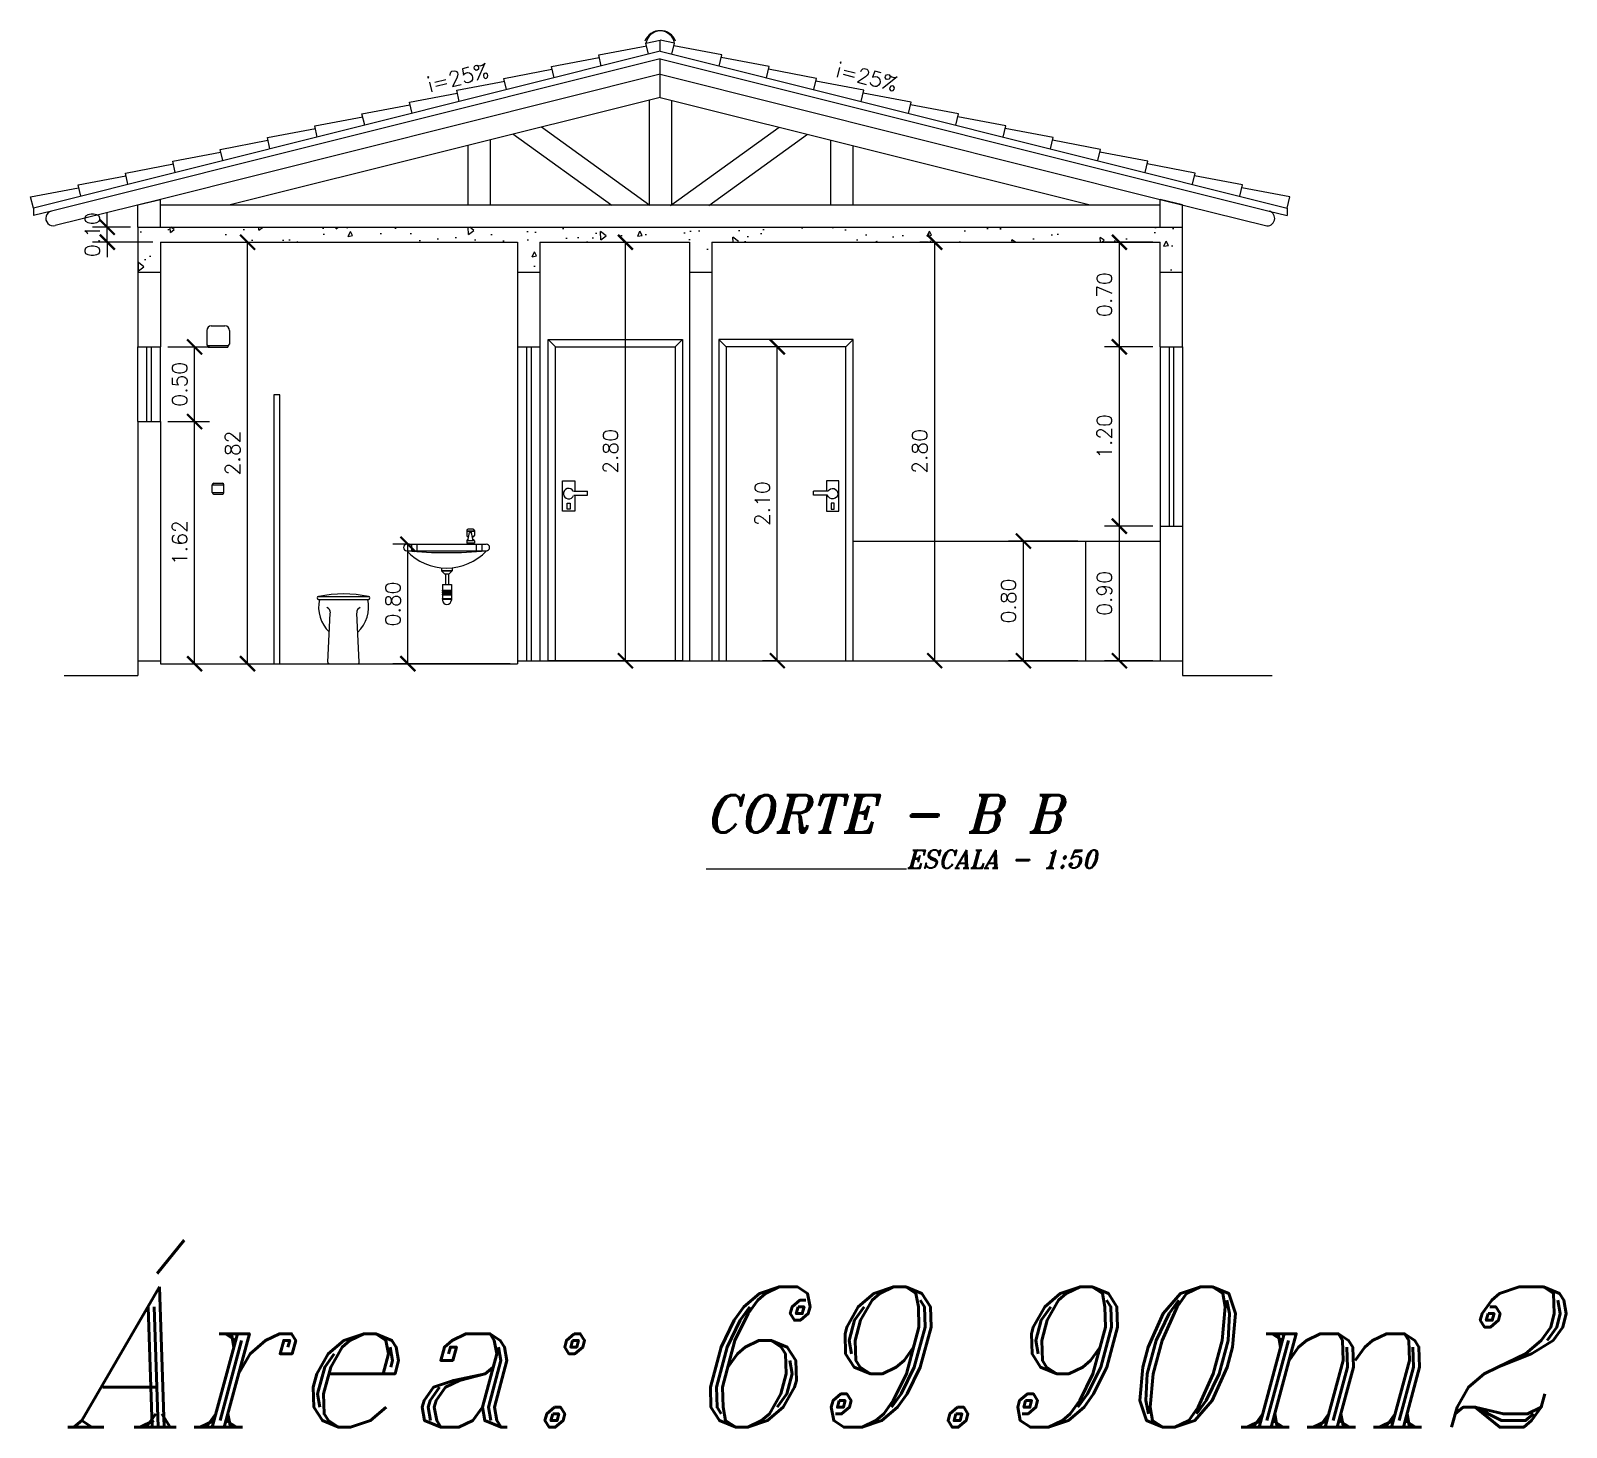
# Model space of a CAD drawing. Extents: x -31.1 to 8.5, y -9.6 to 18.4.
# Drawn here: x -17.26 to -6.98, y -9.58 to -0.24 of the extents above; entities that cross this region are included whole.
import ezdxf

# ---------------------------------------------------------------- set-up
doc = ezdxf.new("R2010")
doc.units = 0
doc.header["$MEASUREMENT"] = 0
doc.layers.get('0').update_dxf_attribs({"linetype": 'CONTINUOUS'})
doc.layers.get('DEFPOINTS').update_dxf_attribs({"linetype": 'CONTINUOUS'})
for name, color, linetype in [('BANHO_COZINHA', 7, 'CONTINUOUS'), ('COBERTURA', 2, 'CONTINUOUS'), ('COTAS', 1, 'CONTINUOUS'), ('JANELAS', 2, 'CONTINUOUS'), ('PAREDE', 5, 'CONTINUOUS'), ('PAREDE-BAIXA', 7, 'CONTINUOUS'), ('PORTA2', 7, 'CONTINUOUS'), ('PORTAS', 2, 'CONTINUOUS'), ('TEXTO0', 7, 'CONTINUOUS'), ('TEXTO2', 6, 'CONTINUOUS')]:
    doc.layers.add(name, color=color, linetype=linetype)
doc.styles.add('TEXTO0', font='romans.shx')
doc.styles.add('TEXTO1', font='romant.shx')
doc.dimstyles.get("Standard").update_dxf_attribs({"dimtxt": 0.1, "dimasz": 0.1, "dimexe": 0.1, "dimexo": 0.05, "dimgap": 0.05, "dimtad": 1, "dimzin": 0, "dimdsep": 46, "dimtxsty": 'TEXTO0', "dimblk1": 'ARCHTICK', "dimblk2": 'ARCHTICK', "dimsah": 1, "dimcen": 0.09, "dimclrt": 7, "dimadec": 0, "dimazin": 0, "dimtfac": 1, "dimtdec": 4, "dimtmove": 0, "dimatfit": 3, "dimldrblk": 'ARCHTICK', "dimfxl": 1, "dimtolj": 1, "dimtzin": 0, "dimarcsym": 0})

# ---------------------------------------------------------------- blocks, each defined once
blk = doc.blocks.new('PD_80F')
at = {"layer": 'PORTA2'}
for p, q in [((-0.28, 1.135), (-0.185, 1.135)), ((-0.185, 1.107), (-0.185, 1.135)), ((-0.278, 1.107), (-0.185, 1.107)), ((0.4, 0), (-0.4, 0))]:
    blk.add_line(p, q, dxfattribs=at)
blk.add_lwpolyline([(-0.271, 1.107), (-0.271, 1), (-0.353, 1), (-0.353, 1.204), (-0.271, 1.204), (-0.271, 1.135)], dxfattribs=at)
blk.add_lwpolyline([(-0.303, 1.014), (-0.322, 1.014), (-0.322, 1.055), (-0.303, 1.055)], close=True, dxfattribs=at)
blk.add_arc((-0.312, 1.118), 0.0351, 27.5241, 340.839, dxfattribs=at)
at = {"layer": 'PORTAS'}
for p, q in [((-0.45, 0), (-0.45, 2.15)), ((-0.45, 2.15), (0.45, 2.15)), ((-0.4, 2.1), (-0.45, 2.15)), ((-0.4, 0), (-0.4, 2.1)), ((-0.4, 2.1), (0.4, 2.1)), ((0.4, 2.1), (0.45, 2.15)), ((0.4, 2.1), (0.4, 0)), ((0.45, 2.15), (0.45, 0)), ((-0.4, 0), (-0.45, 0)), ((0.45, 0), (0.4, 0))]:
    blk.add_line(p, q, dxfattribs=at)
blk = doc.blocks.new('LAVAT2F')
at = {"layer": 'BANHO_COZINHA'}
for p, q in [((0.136, 0.891), (0.136, 0.857)), ((0.186, 0.886), (0.136, 0.886)), ((0.186, 0.884), (0.136, 0.884)), ((0.136, 0.822), (0.136, 0.806)), ((0.143, 0.821), (0.154, 0.877)), ((0.177, 0.9), (0.145, 0.9)), ((0.148, 0.848), (0.145, 0.848)), ((0.145, 0.831), (0.145, 0.831)), ((0.154, 0.877), (0.167, 0.877)), ((0.179, 0.821), (0.167, 0.877)), ((0.177, 0.848), (0.173, 0.848)), ((0.177, 0.831), (0.177, 0.831)), ((0.186, 0.891), (0.186, 0.857)), ((0.186, 0.822), (0.186, 0.806)), ((-0.266, 0.8), (0.266, 0.8)), ((-0.266, 0.756), (0.266, 0.756)), ((-0.235, 0.8), (-0.235, 0.756)), ((-0.198, 0.8), (-0.198, 0.756)), ((0.186, 0.806), (0.136, 0.806)), ((0.179, 0.821), (0.143, 0.821)), ((0.15, 0.8), (0.15, 0.806)), ((0.17, 0.8), (0.17, 0.806)), ((0.198, 0.8), (0.198, 0.756)), ((0.235, 0.8), (0.235, 0.756)), ((-0.034, 0.641), (-0.034, 0.621)), ((-0.034, 0.624), (0.038, 0.624)), ((-0.034, 0.621), (-0.014, 0.601)), ((-0.034, 0.621), (0.038, 0.621)), ((-0.023, 0.621), (0.027, 0.621)), ((0.018, 0.601), (0.038, 0.621)), ((0.038, 0.641), (0.038, 0.621)), ((-0.028, 0.531), (0.032, 0.531)), ((-0.028, 0.531), (-0.028, 0.491)), ((-0.014, 0.601), (0.018, 0.601)), ((-0.008, 0.601), (-0.008, 0.531)), ((0.012, 0.601), (0.012, 0.531)), ((0.032, 0.531), (0.032, 0.491)), ((-0.03, 0.491), (0.034, 0.491)), ((-0.03, 0.491), (-0.03, 0.486)), ((-0.03, 0.486), (0.034, 0.486)), ((-0.03, 0.479), (0.034, 0.479)), ((-0.03, 0.479), (-0.03, 0.474)), ((-0.03, 0.474), (0.034, 0.474)), ((-0.03, 0.466), (0.034, 0.466)), ((-0.03, 0.466), (-0.03, 0.461)), ((-0.03, 0.461), (0.034, 0.461)), ((-0.03, 0.436), (0.034, 0.436)), ((-0.03, 0.436), (-0.03, 0.431)), ((-0.03, 0.431), (0.034, 0.431)), ((-0.028, 0.486), (-0.028, 0.479)), ((-0.028, 0.474), (-0.028, 0.466)), ((-0.028, 0.461), (-0.028, 0.436)), ((-0.028, 0.431), (-0.028, 0.426)), ((0.032, 0.486), (0.032, 0.479)), ((0.032, 0.474), (0.032, 0.466)), ((0.032, 0.461), (0.032, 0.436)), ((0.032, 0.431), (0.032, 0.426)), ((0.034, 0.491), (0.034, 0.486)), ((0.034, 0.479), (0.034, 0.474)), ((0.034, 0.466), (0.034, 0.461)), ((0.034, 0.436), (0.034, 0.431))]:
    blk.add_line(p, q, dxfattribs=at)
for centre, radius, start, end in [((0.145, 0.891), 0.009, 90, 180), ((0.145, 0.857), 0.009, 180, 270), ((0.145, 0.822), 0.009, 90, 180), ((0.161, 0.873), 0.00817, 32.9909, 147.0091), ((0.177, 0.891), 0.009, 0, 90), ((0.177, 0.857), 0.009, 270, 0), ((0.177, 0.822), 0.009, 0, 90), ((-0.266, 0.778), 0.0221, 90, 270), ((0, 1.005), 0.365, 223.0946, 316.9054), ((0, 3.752), 3.009, 264.9215, 275.0785), ((0.266, 0.778), 0.0221, 270, 90), ((0.002, 0.426), 0.03, 180, 0)]:
    blk.add_arc(centre, radius, start, end, dxfattribs=at)
blk = doc.blocks.new('VASOF')
at = {"layer": 'BANHO_COZINHA'}
for p, q in [((-0.167, 0.45), (0.166, 0.45)), ((-0.167, 0.43), (0.166, 0.43)), ((-0.105, 0.01), (-0.089, 0.339)), ((0.105, 0.01), (0.089, 0.339)), ((-0.095, 0), (0.095, 0))]:
    blk.add_line(p, q, dxfattribs=at)
for centre, radius, start, end in [((-0.167, 0.44), 0.01, 90, 270), ((0, -0.34), 0.807, 78.0992, 101.9008), ((0.068, 0.379), 0.235, 167.4139, 225.9745), ((-0.068, 0.379), 0.235, 314.0255, 12.5861), ((0.166, 0.44), 0.01, 270, 90), ((-0.122, 0.344), 0.0336, 352.5883, 71.5643), ((0.122, 0.344), 0.0336, 108.4357, 187.4117), ((-0.095, 0.01), 0.01, 177.2737, 270), ((0.095, 0.01), 0.01, 270, 2.7263)]:
    blk.add_arc(centre, radius, start, end, dxfattribs=at)
blk = doc.blocks.new('CHUVF')
at = {"layer": 'BANHO_COZINHA'}
for p, q in [((-0.076, 2.23), (-0.076, 2.138)), ((-0.046, 2.26), (0.046, 2.26)), ((0.076, 2.23), (0.076, 2.138)), ((-0.066, 2.119), (-0.073, 2.131)), ((-0.066, 2.128), (0.066, 2.128)), ((-0.066, 2.119), (0.066, 2.119)), ((0.066, 2.119), (0.073, 2.131)), ((-0.039, 1.145), (-0.039, 1.197)), ((-0.039, 1.197), (0.039, 1.197)), ((-0.039, 1.145), (0.039, 1.145)), ((-0.029, 1.207), (0.029, 1.207)), ((-0.029, 1.135), (0.029, 1.135)), ((0.039, 1.145), (0.039, 1.197))]:
    blk.add_line(p, q, dxfattribs=at)
for centre, radius, start, end in [((-0.046, 2.23), 0.03, 90, 180), ((0.046, 2.23), 0.03, 0, 90), ((-0.066, 2.138), 0.01, 180, 270), ((0.066, 2.138), 0.01, 270, 0), ((-0.029, 1.197), 0.01, 90, 180), ((-0.029, 1.145), 0.01, 180, 270), ((0.029, 1.197), 0.01, 0, 90), ((0.029, 1.145), 0.01, 270, 360)]:
    blk.add_arc(centre, radius, start, end, dxfattribs=at)
blk = doc.blocks.new('_ARCHTICK')
at = {"color": 0, "linetype": 'ByBlock', "const_width": 0.15}
blk.add_lwpolyline([(-0.5, -0.5), (0.5, 0.5)], dxfattribs=at)
blk = doc.blocks.new('*D44')
at = {"layer": 'COTAS', "color": 0, "lineweight": -2, "transparency": 16777216}
for p, q in [((-16.341, -1.653), (-15.708, -1.653)), ((-15.808, -4.473), (-15.808, -1.653)), ((-16.341, -4.473), (-15.708, -4.473))]:
    blk.add_line(p, q, dxfattribs=at)
at = {"layer": 'DEFPOINTS', "color": 0, "transparency": 16777216}
for p in [(-16.391, -1.653), (-15.808, -1.653), (-16.391, -4.473)]:
    blk.add_point(p, dxfattribs=at)
at = {"layer": 'COTAS', "color": 0, "lineweight": -2, "transparency": 16777216, "xscale": 0.1, "yscale": 0.1, "zscale": 0.1}
for p, rotation in [((-15.808, -1.653), 90), ((-15.808, -4.473), 270)]:
    blk.add_blockref('_ARCHTICK', p, dxfattribs=dict(at, rotation=rotation))
at = {"layer": 'COTAS', "color": 7, "transparency": 16777216, "insert": (-15.908, -3.063), "char_height": 0.1, "attachment_point": 5, "rotation": 90, "style": 'TEXTO0'}
blk.add_mtext('\\A1;2.82', dxfattribs=at)
blk = doc.blocks.new('*D45')
at = {"layer": 'COTAS', "color": 0, "lineweight": -2, "transparency": 16777216}
for p, q in [((-13.301, -1.653), (-13.179, -1.653)), ((-13.279, -4.453), (-13.279, -1.653)), ((-13.297, -4.453), (-13.179, -4.453))]:
    blk.add_line(p, q, dxfattribs=at)
at = {"layer": 'DEFPOINTS', "color": 0, "transparency": 16777216}
for p in [(-13.351, -1.653), (-13.279, -1.653), (-13.347, -4.453)]:
    blk.add_point(p, dxfattribs=at)
at = {"layer": 'COTAS', "color": 0, "lineweight": -2, "transparency": 16777216, "xscale": 0.1, "yscale": 0.1, "zscale": 0.1}
for p, rotation in [((-13.279, -1.653), 90), ((-13.279, -4.453), 270)]:
    blk.add_blockref('_ARCHTICK', p, dxfattribs=dict(at, rotation=rotation))
at = {"layer": 'COTAS', "color": 7, "transparency": 16777216, "insert": (-13.379, -3.053), "char_height": 0.1, "attachment_point": 5, "rotation": 90, "style": 'TEXTO0'}
blk.add_mtext('\\A1;2.80', dxfattribs=at)
blk = doc.blocks.new('*D46')
at = {"layer": 'COTAS', "color": 0, "lineweight": -2, "transparency": 16777216}
for p, q in [((-12.255, -2.353), (-12.363, -2.353)), ((-12.263, -4.453), (-12.263, -2.353)), ((-12.255, -4.453), (-12.363, -4.453))]:
    blk.add_line(p, q, dxfattribs=at)
at = {"layer": 'DEFPOINTS', "color": 0, "transparency": 16777216}
for p in [(-12.263, -2.353), (-12.205, -2.353), (-12.205, -4.453)]:
    blk.add_point(p, dxfattribs=at)
at = {"layer": 'COTAS', "color": 0, "lineweight": -2, "transparency": 16777216, "xscale": 0.1, "yscale": 0.1, "zscale": 0.1}
for p, rotation in [((-12.263, -2.353), 90), ((-12.263, -4.453), 270)]:
    blk.add_blockref('_ARCHTICK', p, dxfattribs=dict(at, rotation=rotation))
at = {"layer": 'COTAS', "color": 7, "transparency": 16777216, "insert": (-12.363, -3.403), "char_height": 0.1, "attachment_point": 5, "rotation": 90, "style": 'TEXTO0'}
blk.add_mtext('\\A1;2.10', dxfattribs=at)
blk = doc.blocks.new('*D47')
at = {"layer": 'COTAS', "color": 0, "lineweight": -2, "transparency": 16777216}
for p, q in [((-10.251, -3.653), (-10.716, -3.653)), ((-10.616, -4.453), (-10.616, -3.653)), ((-10.251, -4.453), (-10.716, -4.453))]:
    blk.add_line(p, q, dxfattribs=at)
at = {"layer": 'DEFPOINTS', "color": 0, "transparency": 16777216}
for p in [(-10.616, -3.653), (-10.201, -3.653), (-10.201, -4.453)]:
    blk.add_point(p, dxfattribs=at)
at = {"layer": 'COTAS', "color": 0, "lineweight": -2, "transparency": 16777216, "xscale": 0.1, "yscale": 0.1, "zscale": 0.1}
for p, rotation in [((-10.616, -3.653), 90), ((-10.616, -4.453), 270)]:
    blk.add_blockref('_ARCHTICK', p, dxfattribs=dict(at, rotation=rotation))
at = {"layer": 'COTAS', "color": 7, "transparency": 16777216, "insert": (-10.716, -4.053), "char_height": 0.1, "attachment_point": 5, "rotation": 90, "style": 'TEXTO0'}
blk.add_mtext('\\A1;0.80', dxfattribs=at)
blk = doc.blocks.new('*D48')
at = {"layer": 'COTAS', "color": 0, "lineweight": -2, "transparency": 16777216}
for p, q in [((-11.251, -1.653), (-11.31, -1.653)), ((-11.21, -4.453), (-11.21, -1.653)), ((-11.726, -4.453), (-11.11, -4.453))]:
    blk.add_line(p, q, dxfattribs=at)
at = {"layer": 'DEFPOINTS', "color": 0, "transparency": 16777216}
for p in [(-11.21, -1.653), (-11.201, -1.653), (-11.776, -4.453)]:
    blk.add_point(p, dxfattribs=at)
at = {"layer": 'COTAS', "color": 0, "lineweight": -2, "transparency": 16777216, "xscale": 0.1, "yscale": 0.1, "zscale": 0.1}
for p, rotation in [((-11.21, -1.653), 90), ((-11.21, -4.453), 270)]:
    blk.add_blockref('_ARCHTICK', p, dxfattribs=dict(at, rotation=rotation))
at = {"layer": 'COTAS', "color": 7, "transparency": 16777216, "insert": (-11.31, -3.053), "char_height": 0.1, "attachment_point": 5, "rotation": 90, "style": 'TEXTO0'}
blk.add_mtext('\\A1;2.80', dxfattribs=at)
blk = doc.blocks.new('*D49')
at = {"layer": 'COTAS', "color": 0, "lineweight": -2, "transparency": 16777216}
for p, q in [((-9.751, -3.553), (-10.074, -3.553)), ((-9.974, -4.453), (-9.974, -3.553)), ((-9.751, -4.453), (-10.074, -4.453))]:
    blk.add_line(p, q, dxfattribs=at)
at = {"layer": 'DEFPOINTS', "color": 0, "transparency": 16777216}
for p in [(-9.974, -3.553), (-9.701, -3.553), (-9.701, -4.453)]:
    blk.add_point(p, dxfattribs=at)
at = {"layer": 'COTAS', "color": 0, "lineweight": -2, "transparency": 16777216, "xscale": 0.1, "yscale": 0.1, "zscale": 0.1}
for p, rotation in [((-9.974, -3.553), 90), ((-9.974, -4.453), 270)]:
    blk.add_blockref('_ARCHTICK', p, dxfattribs=dict(at, rotation=rotation))
at = {"layer": 'COTAS', "color": 7, "transparency": 16777216, "insert": (-10.074, -4.003), "char_height": 0.1, "attachment_point": 5, "rotation": 90, "style": 'TEXTO0'}
blk.add_mtext('\\A1;0.90', dxfattribs=at)
blk = doc.blocks.new('*D50')
at = {"layer": 'COTAS', "color": 0, "lineweight": -2, "transparency": 16777216}
for p, q in [((-9.751, -2.353), (-10.074, -2.353)), ((-9.974, -3.553), (-9.974, -2.353))]:
    blk.add_line(p, q, dxfattribs=at)
at = {"layer": 'DEFPOINTS', "color": 0, "transparency": 16777216}
for p in [(-9.974, -2.353), (-9.701, -2.353), (-9.701, -3.553)]:
    blk.add_point(p, dxfattribs=at)
at = {"layer": 'COTAS', "color": 0, "lineweight": -2, "transparency": 16777216, "xscale": 0.1, "yscale": 0.1, "zscale": 0.1}
for p, rotation in [((-9.974, -2.353), 90), ((-9.974, -3.553), 270)]:
    blk.add_blockref('_ARCHTICK', p, dxfattribs=dict(at, rotation=rotation))
at = {"layer": 'COTAS', "color": 7, "transparency": 16777216, "insert": (-10.074, -2.953), "char_height": 0.1, "attachment_point": 5, "rotation": 90, "style": 'TEXTO0'}
blk.add_mtext('\\A1;1.20', dxfattribs=at)
blk = doc.blocks.new('*D51')
at = {"layer": 'COTAS', "color": 0, "lineweight": -2, "transparency": 16777216}
for p, q in [((-9.751, -1.653), (-10.074, -1.653)), ((-9.974, -2.353), (-9.974, -1.653))]:
    blk.add_line(p, q, dxfattribs=at)
at = {"layer": 'DEFPOINTS', "color": 0, "transparency": 16777216}
for p in [(-9.974, -1.653), (-9.701, -1.653), (-9.701, -2.353)]:
    blk.add_point(p, dxfattribs=at)
at = {"layer": 'COTAS', "color": 0, "lineweight": -2, "transparency": 16777216, "xscale": 0.1, "yscale": 0.1, "zscale": 0.1}
for p, rotation in [((-9.974, -1.653), 90), ((-9.974, -2.353), 270)]:
    blk.add_blockref('_ARCHTICK', p, dxfattribs=dict(at, rotation=rotation))
at = {"layer": 'COTAS', "color": 7, "transparency": 16777216, "insert": (-10.074, -2.003), "char_height": 0.1, "attachment_point": 5, "rotation": 90, "style": 'TEXTO0'}
blk.add_mtext('\\A1;0.70', dxfattribs=at)
blk = doc.blocks.new('*D52')
at = {"layer": 'COTAS', "color": 0, "lineweight": -2, "transparency": 16777216}
for p, q in [((-16.341, -2.853), (-16.062, -2.853)), ((-16.162, -4.473), (-16.162, -2.853)), ((-16.291, -4.473), (-16.062, -4.473))]:
    blk.add_line(p, q, dxfattribs=at)
at = {"layer": 'DEFPOINTS', "color": 0, "transparency": 16777216}
for p in [(-16.391, -2.853), (-16.162, -2.853), (-16.341, -4.473)]:
    blk.add_point(p, dxfattribs=at)
at = {"layer": 'COTAS', "color": 0, "lineweight": -2, "transparency": 16777216, "xscale": 0.1, "yscale": 0.1, "zscale": 0.1}
for p, rotation in [((-16.162, -2.853), 90), ((-16.162, -4.473), 270)]:
    blk.add_blockref('_ARCHTICK', p, dxfattribs=dict(at, rotation=rotation))
at = {"layer": 'COTAS', "color": 7, "transparency": 16777216, "insert": (-16.262, -3.663), "char_height": 0.1, "attachment_point": 5, "rotation": 90, "style": 'TEXTO0'}
blk.add_mtext('\\A1;1.62', dxfattribs=at)
blk = doc.blocks.new('*D53')
at = {"layer": 'COTAS', "color": 0, "lineweight": -2, "transparency": 16777216}
for p, q in [((-16.341, -2.353), (-16.062, -2.353)), ((-16.162, -2.853), (-16.162, -2.353))]:
    blk.add_line(p, q, dxfattribs=at)
at = {"layer": 'DEFPOINTS', "color": 0, "transparency": 16777216}
for p in [(-16.391, -2.353), (-16.162, -2.353), (-16.391, -2.853)]:
    blk.add_point(p, dxfattribs=at)
at = {"layer": 'COTAS', "color": 0, "lineweight": -2, "transparency": 16777216, "xscale": 0.1, "yscale": 0.1, "zscale": 0.1}
for p, rotation in [((-16.162, -2.353), 90), ((-16.162, -2.853), 270)]:
    blk.add_blockref('_ARCHTICK', p, dxfattribs=dict(at, rotation=rotation))
at = {"layer": 'COTAS', "color": 7, "transparency": 16777216, "insert": (-16.262, -2.603), "char_height": 0.1, "attachment_point": 5, "rotation": 90, "style": 'TEXTO0'}
blk.add_mtext('\\A1;0.50', dxfattribs=at)
blk = doc.blocks.new('*D54')
at = {"layer": 'COTAS', "color": 0, "lineweight": -2, "transparency": 16777216}
for p, q in [((-14.724, -3.673), (-14.835, -3.673)), ((-14.735, -4.473), (-14.735, -3.673)), ((-14.051, -4.473), (-14.835, -4.473))]:
    blk.add_line(p, q, dxfattribs=at)
at = {"layer": 'DEFPOINTS', "color": 0, "transparency": 16777216}
for p in [(-14.735, -3.673), (-14.674, -3.673), (-14.001, -4.473)]:
    blk.add_point(p, dxfattribs=at)
at = {"layer": 'COTAS', "color": 0, "lineweight": -2, "transparency": 16777216, "xscale": 0.1, "yscale": 0.1, "zscale": 0.1}
for p, rotation in [((-14.735, -3.673), 90), ((-14.735, -4.473), 270)]:
    blk.add_blockref('_ARCHTICK', p, dxfattribs=dict(at, rotation=rotation))
at = {"layer": 'COTAS', "color": 7, "transparency": 16777216, "insert": (-14.835, -4.073), "char_height": 0.1, "attachment_point": 5, "rotation": 90, "style": 'TEXTO0'}
blk.add_mtext('\\A1;0.80', dxfattribs=at)
blk = doc.blocks.new('*D55')
at = {"layer": 'COTAS', "color": 0, "lineweight": -2, "transparency": 16777216}
for p, q in [((-16.746, -1.553), (-16.746, -1.453)), ((-16.591, -1.553), (-16.846, -1.553)), ((-16.746, -1.653), (-16.746, -1.553)), ((-16.441, -1.653), (-16.846, -1.653)), ((-16.746, -1.653), (-16.746, -1.753))]:
    blk.add_line(p, q, dxfattribs=at)
at = {"layer": 'DEFPOINTS', "color": 0, "transparency": 16777216}
for p in [(-16.746, -1.553), (-16.541, -1.553), (-16.391, -1.653)]:
    blk.add_point(p, dxfattribs=at)
at = {"layer": 'COTAS', "color": 0, "lineweight": -2, "transparency": 16777216, "xscale": 0.1, "yscale": 0.1, "zscale": 0.1}
for p, rotation in [((-16.746, -1.553), 270), ((-16.746, -1.653), 90)]:
    blk.add_blockref('_ARCHTICK', p, dxfattribs=dict(at, rotation=rotation))
at = {"layer": 'COTAS', "color": 7, "transparency": 16777216, "insert": (-16.846, -1.603), "char_height": 0.1, "attachment_point": 5, "rotation": 90, "style": 'TEXTO0'}
blk.add_mtext('\\A1;0.10', dxfattribs=at)

msp = doc.modelspace()

# ---------------------------------------------------------------- hatches: boundary and pattern name
at = {"layer": 'COTAS'}
h = msp.add_hatch(dxfattribs=at)
h.set_pattern_fill('AR-CONC', color=256, scale=0.05, angle=45, style=0)
h.set_pattern_definition([(95, (-2.77388, -0.80587), (0.275776, 0.2314035), [0.0375, -0.4125]), (40, (-2.77388, -0.80587), (-0.314996, 0.216884), [0.03, -0.33]), (145.4514, (-2.7509, -0.7866), (-0.03922, 0.448288), [0.03187, -0.350571]), (91.1842, (-2.8446, -0.73516), (0.435847, 0.318807), [0.05625, -0.61875]), (141.6356, (-2.80827, -0.7086), (-0.01395, 0.674856), [0.047805, -0.525857]), (36.184, (-2.8446, -0.73516), (-0.01395, 0.674856), [0.045, -0.495]), (66, (-2.79156, -0.7175), (0.353386, 0.068691), [0.0375, -0.4125]), (11, (-2.79156, -0.7175), (-0.170354, 0.342404), [0.03, -0.33]), (116.4514, (-2.7621, -0.71176), (0.183032, 0.411095), [0.03187, -0.350571]), (82.5, (-2.77388, -0.80587), (-0.1133966, 0.1219949), [0, -0.326, 0, -0.335, 0, -0.33125]), (52.5, (-2.77388, -0.80587), (-0.0464365, 0.2324547), [0, -0.191, 0, -0.3185, 0, -0.12625]), (12.5, (-2.85272, -0.88472), (0.1967091, 0.1807604), [0, -0.125, 0, -0.39, 0, -0.5175]), (2.5, (-2.88808, -0.92007), (0.170795, 0.24158), [0, -0.1625, 0, -0.259, 0, -0.3675])])
h.paths.add_polyline_path([(-12.851, -1.653), (-12.851, -1.853), (-12.701, -1.853), (-12.701, -1.653), (-9.701, -1.653), (-9.701, -1.853), (-9.551, -1.853), (-9.551, -1.553), (-16.541, -1.553), (-16.541, -1.853), (-16.391, -1.853), (-16.391, -1.653), (-14.001, -1.653), (-14.001, -1.853), (-13.851, -1.853), (-13.851, -1.653)])

# ---------------------------------------------------------------- linework, layer by layer
at = {"layer": 'BANHO_COZINHA'}
for p, q in [((-11.755, -3.653), (-9.701, -3.653)), ((-10.201, -3.653), (-10.201, -4.453))]:
    msp.add_line(p, q, dxfattribs=at)
msp.add_lwpolyline([(-15.591, -2.673), (-15.631, -2.673), (-15.631, -4.473), (-15.591, -4.473)], close=True, dxfattribs=at)
at = {"layer": 'COBERTURA'}
for q in [(-13.046, -0.302), (-13.046, -0.302), (-17.241, -1.424), (-8.851, -1.424)]:
    msp.add_line((-13.046, -0.375), q, dxfattribs=at)
for points in [[(-13.124, -0.395), (-13.142, -0.32), (-13.046, -0.302)], [(-12.968, -0.395), (-12.951, -0.32), (-13.046, -0.302)], [(-13.441, -0.474), (-13.458, -0.399), (-13.137, -0.338)], [(-12.651, -0.474), (-12.634, -0.399), (-12.955, -0.338)], [(-14.074, -0.632), (-14.092, -0.557), (-13.771, -0.496)], [(-13.757, -0.553), (-13.775, -0.478), (-13.454, -0.417)], [(-12.335, -0.553), (-12.317, -0.478), (-12.638, -0.417)], [(-12.018, -0.632), (-12, -0.557), (-12.321, -0.496)], [(-14.391, -0.711), (-14.408, -0.636), (-14.087, -0.576)], [(-11.701, -0.711), (-11.684, -0.636), (-12.005, -0.576)], [(-14.707, -0.791), (-14.725, -0.716), (-14.404, -0.655)], [(-11.385, -0.791), (-11.367, -0.716), (-11.688, -0.655)], [(-15.341, -0.949), (-15.358, -0.874), (-15.037, -0.813)], [(-15.024, -0.87), (-15.042, -0.795), (-14.721, -0.734)], [(-11.068, -0.87), (-11.05, -0.795), (-11.371, -0.734)], [(-10.751, -0.949), (-10.734, -0.874), (-11.055, -0.813)], [(-15.658, -1.028), (-15.675, -0.953), (-15.354, -0.892)], [(-10.434, -1.028), (-10.417, -0.953), (-10.738, -0.892)], [(-15.974, -1.107), (-15.992, -1.032), (-15.671, -0.971)], [(-10.118, -1.107), (-10.1, -1.032), (-10.421, -0.971)], [(-16.608, -1.265), (-16.625, -1.19), (-16.304, -1.129)], [(-16.291, -1.186), (-16.308, -1.111), (-15.988, -1.05)], [(-9.801, -1.186), (-9.784, -1.111), (-10.105, -1.05)], [(-9.484, -1.265), (-9.467, -1.19), (-9.788, -1.129)], [(-16.924, -1.344), (-16.942, -1.269), (-16.621, -1.209)], [(-9.168, -1.344), (-9.15, -1.269), (-9.471, -1.209)], [(-17.241, -1.424), (-17.259, -1.349), (-16.938, -1.288)], [(-8.851, -1.424), (-8.833, -1.349), (-9.154, -1.288)]]:
    msp.add_lwpolyline(points, dxfattribs=at)
for centre, start, end in [((-13.051, -0.341), 11.677, 161.1309), ((-13.041, -0.341), 18.8691, 168.323)]:
    msp.add_arc(centre, 0.103, start, end, dxfattribs=at)
at = {"layer": 'JANELAS'}
for p, q in [((-16.481, -2.853), (-16.481, -2.353)), ((-16.451, -2.853), (-16.451, -2.353)), ((-13.941, -2.353), (-13.941, -4.453)), ((-13.911, -2.353), (-13.911, -4.453)), ((-9.641, -2.353), (-9.641, -3.553)), ((-9.611, -2.353), (-9.611, -3.553))]:
    msp.add_line(p, q, dxfattribs=at)
at = {"layer": 'PAREDE'}
for p, q in [((-16.541, -1.403), (-16.391, -1.366)), ((-16.541, -1.553), (-16.541, -1.403)), ((-16.391, -1.553), (-16.391, -1.366)), ((-9.701, -1.553), (-9.701, -1.366)), ((-9.551, -1.403), (-9.701, -1.366)), ((-9.551, -1.553), (-9.551, -1.403)), ((-16.541, -1.553), (-9.551, -1.553)), ((-16.541, -1.553), (-16.541, -2.353)), ((-9.551, -2.353), (-9.551, -1.553)), ((-16.391, -1.653), (-14.001, -1.653)), ((-16.391, -1.653), (-16.391, -2.353)), ((-14.001, -1.653), (-14.001, -2.353)), ((-13.851, -1.653), (-13.851, -2.353)), ((-13.851, -1.653), (-12.851, -1.653)), ((-12.851, -1.653), (-12.851, -4.453)), ((-12.701, -1.653), (-12.701, -4.453)), ((-12.701, -1.653), (-9.701, -1.653)), ((-9.701, -2.353), (-9.701, -1.653)), ((-16.541, -1.853), (-16.391, -1.853)), ((-14.001, -1.853), (-13.851, -1.853)), ((-12.851, -1.853), (-12.701, -1.853)), ((-9.701, -1.853), (-9.551, -1.853)), ((-16.541, -2.353), (-16.391, -2.353)), ((-16.541, -2.353), (-16.391, -2.353)), ((-14.001, -2.353), (-13.851, -2.353)), ((-9.701, -2.353), (-9.551, -2.353)), ((-16.541, -2.853), (-16.391, -2.853)), ((-16.541, -2.853), (-16.541, -4.553)), ((-16.541, -2.853), (-16.391, -2.853)), ((-16.391, -2.853), (-16.391, -4.473)), ((-9.701, -3.553), (-9.551, -3.553)), ((-9.701, -3.553), (-9.701, -4.453)), ((-9.551, -3.553), (-9.551, -4.553)), ((-16.541, -4.453), (-16.391, -4.453)), ((-16.391, -4.473), (-14.001, -4.473)), ((-14.001, -4.453), (-14.001, -4.473)), ((-14.001, -4.453), (-9.551, -4.453)), ((-17.035, -4.553), (-16.541, -4.553)), ((-9.551, -4.553), (-8.952, -4.553))]:
    msp.add_line(p, q, dxfattribs=at)
at = {"layer": 'PAREDE-BAIXA'}
for p, q in [((-16.541, -2.853), (-16.541, -2.353)), ((-16.391, -2.853), (-16.391, -2.353)), ((-14.001, -2.353), (-14.001, -4.453)), ((-13.851, -2.353), (-13.851, -4.453)), ((-9.701, -2.353), (-9.701, -3.553)), ((-9.551, -2.353), (-9.551, -3.553))]:
    msp.add_line(p, q, dxfattribs=at)
at = {"layer": 'TEXTO0'}
for p, q in [((-13.046, -0.426), (-17.12, -1.445)), ((-13.046, -0.529), (-13.046, -0.426)), ((-13.046, -0.426), (-8.972, -1.445)), ((-13.046, -0.529), (-13.046, -0.426)), ((-13.046, -0.529), (-16.391, -1.366)), ((-13.046, -0.684), (-13.046, -0.529)), ((-13.046, -0.529), (-9.701, -1.366)), ((-13.046, -0.684), (-13.046, -0.529)), ((-13.046, -0.684), (-15.923, -1.403)), ((-13.121, -0.703), (-13.121, -1.403)), ((-13.046, -0.684), (-10.169, -1.403)), ((-12.971, -0.703), (-12.971, -1.403)), ((-13.115, -1.408), (-13.841, -0.883)), ((-12.977, -1.408), (-12.251, -0.883)), ((-14.334, -1.006), (-14.334, -1.408)), ((-14.184, -0.969), (-14.184, -1.408)), ((-13.371, -1.408), (-14.032, -0.93)), ((-12.721, -1.408), (-12.06, -0.93)), ((-11.908, -0.969), (-11.908, -1.408)), ((-11.758, -1.006), (-11.758, -1.408)), ((-17.241, -1.424), (-17.241, -1.475)), ((-16.391, -1.366), (-17.095, -1.542)), ((-16.391, -1.403), (-9.701, -1.403)), ((-9.701, -1.366), (-8.997, -1.542)), ((-8.851, -1.424), (-8.851, -1.475)), ((-17.12, -1.445), (-17.241, -1.475)), ((-8.972, -1.445), (-8.851, -1.475)), ((-11.399, -5.848), (-12.738, -5.848))]:
    msp.add_line(p, q, dxfattribs=at)
for centre, start, end in [((-17.108, -1.493), 104.0362, 284.0362), ((-8.985, -1.493), 255.9638, 75.9638)]:
    msp.add_arc(centre, 0.05, start, end, dxfattribs=at)

# ---------------------------------------------------------------- block references
at = {"layer": 'BANHO_COZINHA'}
for name, p in [('CHUVF', (-16.005, -4.473)), ('LAVAT2F', (-14.476, -4.473)), ('VASOF', (-15.165, -4.473))]:
    msp.add_blockref(name, p, dxfattribs=at)
at = {"layer": 'PORTAS'}
msp.add_blockref('PD_80F', (-13.347, -4.453), dxfattribs=at)
at = {"layer": 'PORTAS', "xscale": -1}
msp.add_blockref('PD_80F', (-12.205, -4.453), dxfattribs=at)

# ---------------------------------------------------------------- texts
at = {"layer": 'COBERTURA', "style": 'TEXTO0'}
for rotation, p in [(14.0278, (-14.591, -0.65)), (345.9722, (-11.88, -0.544))]:
    msp.add_text('i=25%', height=0.1, rotation=rotation, dxfattribs=at).set_placement(p)
at = {"layer": 'TEXTO0', "style": 'TEXTO1', "oblique": 15}
msp.add_text('ESCALA - 1:50', height=0.12, dxfattribs=at).set_placement((-11.399, -5.841))
at = {"layer": 'TEXTO2', "style": 'TEXTO1', "oblique": 15}
for s, height, p in [('CORTE - B B', 0.25, (-12.748, -5.602)), ('Área: 69.90m2', 0.9393, (-17.05, -9.582))]:
    msp.add_text(s, height=height, dxfattribs=at).set_placement(p)

# ---------------------------------------------------------------- dimensions: what is measured, and where the dimension line sits
at = {"layer": 'COTAS'}
for base, p1, p2, override, picture, middle in [((-16.746, -1.553), (-16.391, -1.653), (-16.541, -1.553), {"dimtix": 1}, '*D55', (-16.846, -1.603)), ((-15.808, -1.653), (-16.391, -4.473), (-16.391, -1.653), {"dimtix": 1}, '*D44', (-15.908, -3.063)), ((-13.279, -1.653), (-13.347, -4.453), (-13.351, -1.653), {"dimtix": 1}, '*D45', (-13.379, -3.053)), ((-11.21, -1.653), (-11.776, -4.453), (-11.201, -1.653), {"dimtix": 1}, '*D48', (-11.31, -3.053)), ((-9.974, -1.653), (-9.701, -2.353), (-9.701, -1.653), {"dimse1": 1, "dimtix": 1, "dimtmove": 1}, '*D51', (-10.074, -2.003)), ((-16.162, -2.353), (-16.391, -2.853), (-16.391, -2.353), {"dimse1": 1, "dimtix": 1, "dimtmove": 1}, '*D53', (-16.262, -2.603)), ((-12.263, -2.353), (-12.205, -4.453), (-12.205, -2.353), {"dimtix": 1}, '*D46', (-12.363, -3.403)), ((-9.974, -2.353), (-9.701, -3.553), (-9.701, -2.353), {"dimse1": 1, "dimtix": 1, "dimtmove": 1}, '*D50', (-10.074, -2.953)), ((-16.162, -2.853), (-16.341, -4.473), (-16.391, -2.853), {"dimtix": 1}, '*D52', (-16.262, -3.663)), ((-9.974, -3.553), (-9.701, -4.453), (-9.701, -3.553), {"dimtix": 1}, '*D49', (-10.074, -4.003)), ((-14.735, -3.673), (-14.001, -4.473), (-14.674, -3.673), {"dimtix": 1}, '*D54', (-14.835, -4.073)), ((-10.616, -3.653), (-10.201, -4.453), (-10.201, -3.653), {"dimtix": 1}, '*D47', (-10.716, -4.053))]:
    dim = msp.add_linear_dim(base=base, p1=p1, p2=p2, angle=90, dimstyle='STANDARD', override=override, dxfattribs=at)
    dim.commit()
    dim.dimension.update_dxf_attribs({"geometry": picture, "text_midpoint": middle})

doc.saveas('drawing.dxf')
